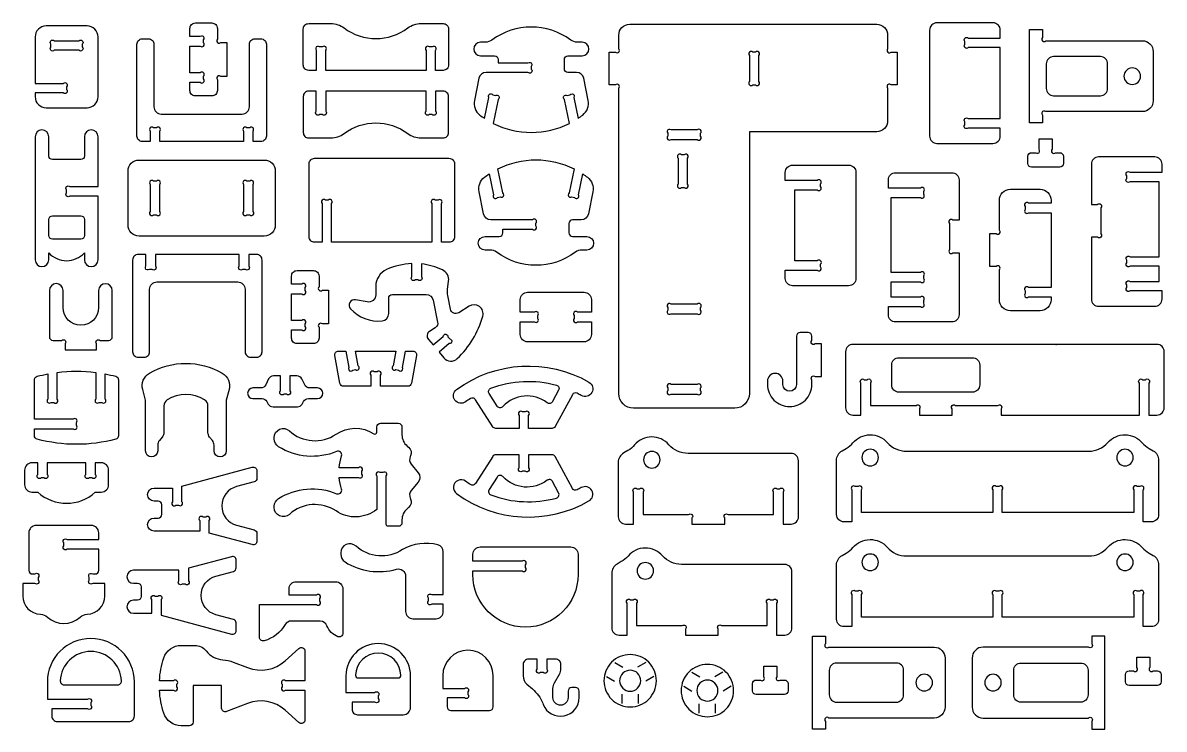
# Model space of a CAD drawing. Extents: x 383 to 746, y -177 to 277.
# Drawn here: x 384.1 to 745.3, y -176.6 to 46.9 of the extents above; entities that cross this region are included whole.
import ezdxf

# ---------------------------------------------------------------- set-up
doc = ezdxf.new("R2010")
doc.units = 0
doc.header["$MEASUREMENT"] = 0
doc.layers.add('KONTUR', color=20, linetype='CONTINUOUS')

msp = doc.modelspace()

# ---------------------------------------------------------------- linework, layer by layer
at = {"layer": 'KONTUR'}
for points in [[(391.45, 20.03), (404.44, 20.03, 0.414214), (407.9, 23.49), (407.9, 42.47, 0.414214), (404.44, 45.93), (391.45, 45.93, 0.414214), (387.99, 42.47), (387.99, 27.75), (396.88, 27.75, -1), (397.95, 26.69), (397.95, 25.81, -1), (396.88, 24.75), (387.99, 24.75), (387.99, 23.49, 0.414214)], [(436.97, 28.08), (440.25, 28.08, 1), (441.31, 29.15), (441.31, 30.02, 1), (440.25, 31.08), (436.97, 31.08), (436.97, 39.54), (440.25, 39.54, 1), (441.31, 40.61), (441.31, 41.48, 1), (440.25, 42.54), (436.97, 42.54), (436.97, 45.14, -0.414214), (438.7, 46.87), (443.92, 46.87, -0.414214), (445.65, 45.14), (445.65, 41.72, 1), (446.71, 40.66), (448.65, 40.66), (448.65, 29.97), (446.71, 29.97, 1), (445.65, 28.91), (445.65, 25.49, -0.414214), (443.92, 23.76), (438.7, 23.76, -0.414214), (436.97, 25.49)], [(474.56, 46.67), (481.58, 46.67, -0.16263), (485.74, 45.28, 0.334097), (505.91, 45.28, -0.16263), (510.08, 46.67), (517.1, 46.67, -0.414214), (518.83, 44.94), (518.83, 33.59, -0.414214), (517.1, 31.85), (514.7, 31.85), (514.7, 38.2, 1), (513.64, 39.26), (512.76, 39.26, 1), (511.7, 38.2), (511.7, 31.85), (479.96, 31.85), (479.96, 38.2, 1), (478.89, 39.26), (478.02, 39.26, 1), (476.96, 38.2), (476.96, 31.85), (474.56, 31.85, -0.414214), (472.83, 33.59), (472.83, 44.94, -0.414214)], [(557.07, 15.08), (555.53, 22.69, -1), (556.36, 23.94), (557.22, 24.12, -1), (558.47, 23.29), (559.81, 16.67, 0.016944), (561.29, 17.73, 0.286808), (563.01, 22.31), (561.59, 29.35, 0.357001), (559.32, 31.2), (556.61, 31.2, -0.414214), (555.46, 32.35), (555.46, 35.32, -0.414214), (556.61, 36.47), (561.1, 36.47, 1), (561.1, 40.77), (559.54, 40.77, -0.161246), (557.47, 41.46, 0.331101), (532.54, 41.46, -0.161246), (530.48, 40.77), (528.92, 40.77, 1), (528.92, 36.47), (533.4, 36.47, -0.414214), (534.55, 35.32), (534.55, 34.2), (543.94, 34.2, -1), (545.01, 33.13), (545.01, 32.26, -1), (543.94, 31.2), (530.69, 31.2, 0.357001), (528.43, 29.35), (527, 22.31, 0.286808), (528.72, 17.73, 0.016944), (530.2, 16.67), (531.54, 23.29, -1), (532.79, 24.12), (533.65, 23.94, -1), (534.48, 22.69), (532.94, 15.08, 0.237707)], [(614.01, -70.41, -0.414214), (609.4, -75.02), (577.3, -75.02, -0.414214), (572.69, -70.41), (572.69, 26.2, 1), (571.63, 27.27), (569.69, 27.27), (569.69, 37.64), (571.63, 37.64, 1), (572.69, 38.7), (572.69, 43, -0.414214), (576.15, 46.46), (654.31, 46.46, -0.414214), (657.77, 43), (657.77, 38.7, 1), (658.84, 37.64), (660.77, 37.64), (660.77, 27.27), (658.84, 27.27, 1), (657.77, 26.2), (657.77, 15.9, -0.414214), (654.31, 12.44), (614.01, 12.44)], [(693.4, 13.62), (683.28, 13.62, -1), (682.22, 14.68), (682.22, 15.56, -1), (683.28, 16.62), (690.4, 16.62), (693.4, 16.62), (693.4, 39.05), (690.4, 39.05), (683.28, 39.05, -1), (682.22, 40.11), (682.22, 40.99, -1), (683.28, 42.05), (693.4, 42.05), (693.4, 44.6, 0.414214), (691.09, 46.91), (673.35, 46.91, 0.414214), (671.04, 44.6), (671.04, 11.07, 0.414214), (673.35, 8.76), (691.09, 8.76, 0.414214), (693.4, 11.07)], [(738.34, 18.8), (707.84, 18.8, 1), (706.78, 17.74), (706.78, 15.28), (702.65, 15.28), (702.65, 44.76), (706.78, 44.76), (706.78, 42.3, 1), (707.84, 41.24), (738.34, 41.24, -0.414214), (741.8, 37.77), (741.8, 22.26, -0.414214)], [(394.03, 41.21), (401.86, 41.21, -1), (402.92, 40.14), (402.92, 39.27, -1), (401.86, 38.21), (394.03, 38.21, -1), (392.97, 39.27), (392.97, 40.14, -1)], [(421.93, 9.35, -0.414214), (420.2, 11.08), (420.2, 40.11, -0.414214), (421.93, 41.84), (423.86, 41.84, -0.414214), (425.59, 40.11), (425.59, 20.33, 0.414214), (427.89, 18.03), (453.47, 18.03, 0.414214), (455.78, 20.33), (455.78, 40.11, -0.414214), (457.51, 41.84), (459.44, 41.84, -0.414214), (461.17, 40.11), (461.17, 11.08, -0.414214), (459.44, 9.35), (456.95, 9.35), (456.95, 12.63, 1), (455.88, 13.69), (455.01, 13.69, 1), (453.95, 12.63), (453.95, 9.35), (427.42, 9.35), (427.42, 12.63, 1), (426.36, 13.69), (425.48, 13.69, 1), (424.42, 12.63), (424.42, 9.35)], [(614.01, 36.57), (614.01, 28.33, 1), (615.08, 27.27), (615.95, 27.27, 1), (617.01, 28.33), (617.01, 36.57, 1), (615.95, 37.64), (615.08, 37.64, 1)], [(727.38, 26.13), (727.38, 33.91, 0.414214), (725.08, 36.21), (710.29, 36.21, 0.414214), (707.98, 33.91), (707.98, 26.13, 0.414214), (710.29, 23.83), (725.08, 23.83, 0.414214)], [(735.18, 32.64, 0.414214), (732.56, 30.02, 0.414214), (735.18, 27.4, 0.414214), (737.8, 30.02, 0.414214)], [(474.56, 10.48), (481.58, 10.48, 0.16263), (485.74, 11.87, -0.334097), (505.91, 11.87, 0.16263), (510.08, 10.48), (517.1, 10.48, 0.414214), (518.83, 12.21), (518.83, 23.56, 0.414214), (517.1, 25.29), (514.7, 25.29), (514.7, 18.95, -1), (513.64, 17.88), (512.76, 17.88, -1), (511.7, 18.95), (511.7, 25.29), (479.96, 25.29), (479.96, 18.95, -1), (478.89, 17.88), (478.02, 17.88, -1), (476.96, 18.95), (476.96, 25.29), (474.56, 25.29, 0.414214), (472.83, 23.56), (472.83, 12.21, 0.414214)], [(403.58, 10.88), (403.58, 4.78, -0.414214), (402.43, 3.63), (393.47, 3.63, -0.414214), (392.32, 4.78), (392.32, 10.88, 1), (387.99, 10.88), (387.99, -28.07, 1), (392.32, -28.07), (392.32, -25.91, 0.435619), (403.58, -25.91), (403.58, -28.07, 1), (407.9, -28.07), (407.9, -7.9), (399.01, -7.9, -1), (397.95, -6.83), (397.95, -5.96, -1), (399.01, -4.9), (407.9, -4.9), (407.9, 10.88, 1)], [(589.23, 10.01), (597.47, 10.01, 1), (598.54, 11.07), (598.54, 11.94, 1), (597.47, 13.01), (589.23, 13.01, 1), (588.17, 11.94), (588.17, 11.07, 1)], [(703.27, 5.82), (704.62, 5.82, 1), (705.68, 6.88), (705.68, 10.21), (709.81, 10.21), (709.81, 6.88, 1), (710.87, 5.82), (712.22, 5.82, -0.414214), (713.38, 4.66), (713.38, 2.38, -0.414214), (712.22, 1.22), (703.27, 1.22, -0.414214), (702.12, 2.38), (702.12, 4.66, -0.414214)], [(481.81, -22.54), (481.81, -10.31, 1), (480.75, -9.24), (479.88, -9.24, 1), (478.81, -10.31), (478.81, -22.54), (476.42, -22.54, -0.414214), (474.69, -20.81), (474.69, 2.32, -0.414214), (476.42, 4.05), (518.95, 4.05, -0.414214), (520.68, 2.32), (520.68, -20.81, -0.414214), (518.95, -22.54), (516.56, -22.54), (516.56, -10.31, 1), (515.49, -9.24), (514.62, -9.24, 1), (513.56, -10.31), (513.56, -22.54)], [(591.48, 4.09), (591.48, -4.15, 1), (592.54, -5.21), (593.42, -5.21, 1), (594.48, -4.15), (594.48, 4.09, 1), (593.42, 5.15), (592.54, 5.15, 1)], [(743.74, -30.1), (734.48, -30.1, -1), (733.41, -29.04), (733.41, -28.16, -1), (734.48, -27.1), (743.74, -27.1), (743.74, -3.39), (738.59, -3.39), (734.48, -3.39, -1), (733.41, -2.33), (733.41, -1.46, -1), (734.48, -0.39), (744.59, -0.39), (744.59, 2.16, 0.414214), (742.28, 4.46), (724.54, 4.46, 0.414214), (722.24, 2.16), (722.24, -10.56), (724.17, -10.56, -1), (725.24, -11.62), (725.24, -19.86, -1), (724.17, -20.92), (722.24, -20.92), (722.24, -40.48, 0.414214), (724.54, -42.78), (742.28, -42.78, 0.414214), (744.59, -40.48), (744.59, -37.93), (734.48, -37.93, -1), (733.41, -36.86), (733.41, -35.99, -1), (734.48, -34.93), (738.59, -34.93), (743.74, -34.93)], [(417.4, 0.01, -0.414214), (420.86, 3.47), (460.51, 3.47, -0.414214), (463.97, 0.01), (463.97, -17.09, -0.414214), (460.51, -20.56), (420.86, -20.56, -0.414214), (417.4, -17.09)], [(558.54, 0.68), (557, -6.93, 1), (557.83, -8.18), (558.69, -8.35, 1), (559.94, -7.52), (561.28, -0.91, -0.016944), (562.76, -1.96, -0.286808), (564.48, -6.54), (563.06, -13.58, -0.357001), (560.79, -15.43), (558.08, -15.43, 0.414214), (556.93, -16.59), (556.93, -19.55, 0.414214), (558.08, -20.71), (562.56, -20.71, -1), (562.56, -25.01), (561, -25.01, 0.161246), (558.94, -25.69, -0.331101), (534.01, -25.69, 0.161246), (531.94, -25.01), (530.38, -25.01, -1), (530.38, -20.71), (534.87, -20.71, 0.414214), (536.02, -19.55), (536.02, -18.43), (545.41, -18.43, 1), (546.47, -17.37), (546.47, -16.5, 1), (545.41, -15.43), (532.16, -15.43, -0.357001), (529.89, -13.58), (528.47, -6.54, -0.286808), (530.19, -1.96, -0.016944), (531.67, -0.91), (533.01, -7.52, 1), (534.26, -8.35), (535.12, -8.18, 1), (535.95, -6.93), (534.41, 0.68, -0.237707)], [(625.39, -31.41), (635.5, -31.41, 1), (636.56, -30.35), (636.56, -29.48, 1), (635.5, -28.41), (631.39, -28.41), (628.39, -28.41), (628.39, -5.98), (631.39, -5.98), (635.5, -5.98, 1), (636.56, -4.92), (636.56, -4.04, 1), (635.5, -2.98), (625.39, -2.98), (625.39, -0.43, -0.414214), (627.7, 1.88), (645.43, 1.88, -0.414214), (647.74, -0.43), (647.74, -33.96, -0.414214), (645.43, -36.27), (627.7, -36.27, -0.414214), (625.39, -33.96)], [(424.42, -4.26), (424.42, -12.82, 1), (425.48, -13.89), (426.36, -13.89, 1), (427.42, -12.82), (427.42, -4.26, 1), (426.36, -3.2), (425.48, -3.2, 1)], [(453.95, -4.26), (453.95, -12.82, 1), (455.01, -13.89), (455.88, -13.89, 1), (456.95, -12.82), (456.95, -4.26, 1), (455.88, -3.2), (455.01, -3.2, 1)], [(658.86, -35.07), (668.12, -35.07, 1), (669.18, -34.01), (669.18, -33.14, 1), (668.12, -32.07), (658.86, -32.07), (658.86, -8.37), (664, -8.37), (668.12, -8.37, 1), (669.18, -7.31), (669.18, -6.43, 1), (668.12, -5.37), (658, -5.37), (658, -2.82, -0.414214), (660.31, -0.51), (678.05, -0.51, -0.414214), (680.36, -2.82), (680.36, -15.53), (678.42, -15.53, 1), (677.36, -16.59), (677.36, -24.84, 1), (678.42, -25.9), (680.36, -25.9), (680.36, -45.45, -0.414214), (678.05, -47.76), (660.31, -47.76, -0.414214), (658, -45.45), (658, -42.9), (668.12, -42.9, 1), (669.18, -41.84), (669.18, -40.96, 1), (668.12, -39.9), (664, -39.9), (658.86, -39.9)], [(690.14, -19.81), (692.08, -19.81, 1), (693.14, -18.74), (693.14, -9.24, -0.414214), (696.61, -5.78), (706.04, -5.78, -0.414214), (709.5, -9.24), (709.5, -10.18), (702.38, -10.18, 1), (701.32, -11.24), (701.32, -12.12, 1), (702.38, -13.18), (709.5, -13.18), (709.5, -36.8), (702.38, -36.8, 1), (701.32, -37.87), (701.32, -38.74, 1), (702.38, -39.8), (709.5, -39.8), (709.5, -40.74, -0.414214), (706.04, -44.2), (696.61, -44.2, -0.414214), (693.14, -40.74), (693.14, -31.24, 1), (692.08, -30.18), (690.14, -30.18)], [(393.47, -21.53, -0.414214), (392.32, -20.38), (392.32, -15.35, -0.414214), (393.47, -14.19), (402.43, -14.19, -0.414214), (403.58, -15.35), (403.58, -20.38, -0.414214), (402.43, -21.53)], [(420.57, -26.42, 0.414214), (418.84, -28.15), (418.84, -57.18, 0.414214), (420.57, -58.91), (422.5, -58.91, 0.414214), (424.23, -57.18), (424.23, -37.4, -0.414214), (426.54, -35.09), (452.12, -35.09, -0.414214), (454.43, -37.4), (454.43, -57.18, 0.414214), (456.16, -58.91), (458.08, -58.91, 0.414214), (459.81, -57.18), (459.81, -28.15, 0.414214), (458.08, -26.42), (455.59, -26.42), (455.59, -30.04, -1), (454.53, -31.1), (453.65, -31.1, -1), (452.59, -30.04), (452.59, -26.42), (426.06, -26.42), (426.06, -30.04, -1), (425, -31.1), (424.13, -31.1, -1), (423.06, -30.04), (423.06, -26.42)], [(469.14, -50.28), (472.42, -50.28, 1), (473.48, -49.22), (473.48, -48.34, 1), (472.42, -47.28), (469.14, -47.28), (469.14, -38.82), (472.42, -38.82, 1), (473.48, -37.76), (473.48, -36.88, 1), (472.42, -35.82), (469.14, -35.82), (469.14, -33.22, -0.414214), (470.88, -31.49), (476.09, -31.49, -0.414214), (477.82, -33.22), (477.82, -36.64, 1), (478.88, -37.7), (480.82, -37.7), (480.82, -48.39), (478.88, -48.39, 1), (477.82, -49.45), (477.82, -52.87, -0.414214), (476.09, -54.6), (470.88, -54.6, -0.414214), (469.14, -52.87)], [(518.84, -34.86, 0.327736), (516.87, -31.26, 0.082502), (510.21, -29.4), (510.21, -33.4, -1), (509.15, -34.46), (508.27, -34.46, -1), (507.21, -33.4), (507.21, -29.29, 0.098873), (499.16, -31.19, 0.293434), (495.79, -36.44), (495.79, -39.17, -0.470319), (493.06, -41.43), (489.39, -40.74, 0.725517), (487.8, -43.62, 0.232505), (497.79, -47.4, 0.386628), (499.88, -45.1), (499.88, -40.19, -0.414214), (501.03, -39.04), (511.71, -39.04, -0.356602), (513.97, -40.88), (515.37, -47.77, -0.310333), (514.61, -49.57), (512.81, -50.72, 0.45464), (512.42, -53.3), (513.9, -55.04), (517.12, -52.31, -1), (518.61, -52.43), (519.18, -53.1, -1), (519.06, -54.6), (515.84, -57.33), (517.37, -59.13, 0.429009), (521.55, -59.36, 0.137809), (529.64, -45.94, 0.686905), (525.31, -42.74), (522.05, -44.82, -0.526329), (519.43, -43.71), (518.55, -39.41, -0.083534), (518.49, -37.5)], [(396.83, -43.18), (396.83, -37.8, 1), (392.5, -37.8), (392.5, -52.42, 0.414214), (393.66, -53.58), (396.42, -53.58, -1), (397.48, -54.64), (397.48, -56.58), (407.43, -56.58), (407.43, -54.64, -1), (408.5, -53.58), (411.26, -53.58, 0.414214), (412.41, -52.42), (412.41, -37.8, 1), (408.09, -37.8), (408.09, -43.18, -1)], [(561.72, -54.04), (543.84, -54.04, -0.414214), (541.53, -51.73), (541.53, -47.69), (545.97, -47.69, 1), (547.04, -46.63), (547.04, -45.75, 1), (545.97, -44.69), (541.53, -44.69), (541.53, -40.65, -0.414214), (543.84, -38.34), (561.72, -38.34, -0.414214), (564.03, -40.65), (564.03, -44.69), (559.59, -44.69, 1), (558.53, -45.75), (558.53, -46.63, 1), (559.59, -47.69), (564.03, -47.69), (564.03, -51.73, -0.414214)], [(589.23, -45.13), (597.47, -45.13, 1), (598.54, -44.07), (598.54, -43.2, 1), (597.47, -42.13), (589.23, -42.13, 1), (588.17, -43.2), (588.17, -44.07, 1)], [(624.6, -66.46, 1), (619.73, -66.46), (619.73, -67.51, 0.414214), (626.76, -74.54, 0.414214), (633.79, -67.51), (633.79, -66.13, -1), (634.86, -65.06), (636.79, -65.06), (636.79, -54.7), (634.86, -54.7, -1), (633.79, -53.63), (633.79, -52.25, 0.414214), (632.64, -51.1), (630.07, -51.1, 0.414214), (628.92, -52.25), (628.92, -67.51, -1), (624.6, -67.51)], [(507.05, -67.17, -0.361445), (505.92, -68.11), (497.25, -68.11), (497.25, -64.6, 1), (496.18, -63.54), (495.31, -63.54, 1), (494.25, -64.6), (494.25, -68.11), (485.57, -68.11, -0.361445), (484.44, -67.17), (482.81, -58.37, -0.469028), (483.94, -57.01), (486.33, -57.01), (487.28, -62.15, 1), (488.52, -63), (489.38, -62.84, 1), (490.23, -61.61), (489.38, -57.01), (502.11, -57.01), (501.26, -61.61, 1), (502.11, -62.84), (502.97, -63, 1), (504.21, -62.15), (505.17, -57.01), (507.55, -57.01, -0.469028), (508.68, -58.37)], [(652.33, -74.2), (666.75, -74.2, -1), (667.81, -75.26), (667.81, -77.2), (678.18, -77.2), (678.18, -75.26, -1), (679.24, -74.2), (692.59, -74.2, -1), (693.66, -75.26), (693.66, -77.2), (722.78, -77.2), (737.42, -77.2), (737.42, -67.09, -1), (738.48, -66.02), (739.35, -66.02, -1), (740.42, -67.09), (740.42, -77.2), (742.97, -77.2, 0.414214), (745.27, -74.89), (745.27, -57.16, 0.414214), (742.97, -54.85), (646.78, -54.85, 0.414214), (644.47, -57.16), (644.47, -74.89, 0.414214), (646.78, -77.2), (649.33, -77.2), (649.33, -67.09, -1), (650.39, -66.02), (651.27, -66.02, -1), (652.33, -67.09)], [(424.18, -63.93, -0.267035), (447.21, -63.93, -0.33993), (449.37, -69.12), (448.46, -72.52), (448.46, -88.54, -1), (444.61, -88.54), (444.61, -86.75, 0.173888), (444.09, -85.28), (443.2, -84.21, -0.173888), (442.68, -82.74), (442.68, -74.34, 0.254451), (441.62, -72.41, 0.295226), (429.77, -72.41, 0.254451), (428.71, -74.34), (428.71, -82.74, -0.173888), (428.19, -84.21), (427.3, -85.28, 0.173888), (426.78, -86.75), (426.78, -88.54, -1), (422.93, -88.54), (422.93, -72.52), (422.02, -69.12, -0.33993)], [(684.62, -69.98), (661.37, -69.98, -0.414214), (659.06, -67.67), (659.06, -61.38, -0.414214), (661.37, -59.07), (684.62, -59.07, -0.414214), (686.93, -61.38), (686.93, -67.67, -0.414214)], [(387.77, -67.18), (387.77, -66.08, -0.339868), (388.63, -64.96, -0.017741), (391.97, -64.2), (391.97, -72.17, 1), (393.03, -73.23), (393.91, -73.23, 1), (394.97, -72.17), (394.97, -63.72, -0.063321), (407.16, -63.72), (407.16, -72.17, 1), (408.22, -73.23), (409.1, -73.23, 1), (410.16, -72.17), (410.16, -64.2, -0.017741), (413.5, -64.96, -0.339868), (414.36, -66.08), (414.36, -83.74, -0.339868), (413.5, -84.85, -0.130898), (388.63, -84.85, -0.339868), (387.77, -83.74), (387.77, -81.53), (400, -81.53, 1), (401.07, -80.46), (401.07, -79.59, 1), (400, -78.53), (387.77, -78.53)], [(461.3, -72.88), (461.78, -73.72, 0.267949), (463.28, -74.59), (470.97, -74.59, 0.267949), (472.46, -73.72), (472.95, -72.88, -0.267949), (474.45, -72.02), (477.33, -72.02, 1), (477.33, -68.64), (474.85, -68.64, -0.288239), (473.29, -67.65), (472.4, -65.8, 0.288239), (470.84, -64.82), (468.62, -64.82), (468.62, -69.54, -1), (467.56, -70.6), (466.68, -70.6, -1), (465.62, -69.54), (465.62, -64.82), (463.4, -64.82, 0.288239), (461.84, -65.8), (460.95, -67.65, -0.288239), (459.39, -68.64), (456.91, -68.64, 1), (456.91, -72.02), (459.8, -72.02, -0.267949)], [(521.36, -69.11, -0.296281), (563.24, -66.79, -1), (560.82, -71.01, 0.010719), (559.56, -70.32, 0.409028), (558.01, -70.79), (552.57, -80.85, -0.275451), (551.56, -81.45), (544.16, -81.45), (544.16, -77.31, 1), (543.1, -76.24), (542.22, -76.24, 1), (541.16, -77.31), (541.16, -81.45), (533.76, -81.45, -0.256138), (532.79, -80.92), (527.32, -72.35, 0.41701), (525.72, -72, 0.01351), (524.23, -73.03, -1)], [(552.93, -67.73, -0.483161), (553.64, -69.39), (551.71, -72.96, -0.46149), (550, -73.33, 0.387543), (535.98, -74.52, -0.491578), (534.16, -74.36), (531.64, -70.41, -0.476222), (532.21, -68.71, -0.158028)], [(589.23, -70.57), (597.47, -70.57, 1), (598.54, -69.5), (598.54, -68.63, 1), (597.47, -67.57), (589.23, -67.57, 1), (588.17, -68.63), (588.17, -69.5, 1)], [(504.07, -110.4), (504.07, -111.26, -0.414214), (502.92, -112.42), (499.68, -112.42, -0.414214), (499.1, -111.84), (499.1, -96.49, 1), (498.04, -95.43), (497.16, -95.43, 1), (496.1, -96.49), (496.1, -107.06, -0.33145), (483.2, -107.56, 0.343881), (468.46, -108.64, -0.650317), (463.64, -106.5), (463.64, -106.08, -0.258498), (465, -103.64, -0.242557), (483.4, -102.11, 0.631373), (484.95, -100.71, -0.05204), (484.24, -96.93), (490.34, -96.93, 1), (491.4, -95.87), (491.4, -94.99, 1), (490.34, -93.93), (484.24, -93.93, -0.05204), (484.95, -90.15, 0.631373), (483.4, -88.75, -0.242557), (465, -87.22, -0.258498), (463.64, -84.78), (463.64, -84.36, -0.650317), (468.46, -82.22, 0.343881), (483.2, -83.3, -0.303388), (495.21, -83.15, 0.595263), (496.1, -82.67), (496.1, -80.97, -0.414214), (497.25, -79.82), (502.92, -79.82, -0.414214), (504.07, -80.97), (504.07, -83.46, 0.222745), (505.73, -87.01), (506.19, -87.39, -0.341843), (506.8, -90.15), (506.71, -90.34, 0.29127), (507.02, -92.8), (509.23, -95.46, -0.360967), (509.23, -98.4), (507.02, -101.06, 0.29127), (506.71, -103.52), (506.8, -103.71, -0.341843), (506.19, -106.47), (505.73, -106.85, 0.222745)], [(578.43, -100.52), (579.31, -100.52, -1), (580.37, -101.59), (580.37, -108.7), (594.79, -108.7, -1), (595.85, -109.76), (595.85, -111.7), (606.22, -111.7), (606.22, -109.76, -1), (607.28, -108.7), (621.69, -108.7), (621.69, -101.59, -1), (622.76, -100.52), (623.63, -100.52, -1), (624.69, -101.59), (624.69, -111.7), (627.24, -111.7, 0.414214), (629.55, -109.39), (629.55, -91.65, 0.414214), (627.24, -89.35), (594.64, -89.35, -0.215842), (588.57, -86.6, 0.457549), (577.66, -86.68, -0.085844), (575.55, -88.45), (574.24, -89.2, 0.267949), (572.51, -92.2), (572.51, -109.39, 0.414214), (574.82, -111.7), (577.37, -111.7), (577.37, -101.59, -1)], [(643.91, -111.01, -0.414214), (641.6, -108.71), (641.6, -91.51, -0.267949), (643.33, -88.52), (644.64, -87.76, 0.085844), (646.75, -86, -0.457549), (657.66, -85.91, 0.215842), (663.73, -88.66), (721.39, -88.66, 0.215842), (727.46, -85.91, -0.457549), (738.36, -86, 0.085844), (740.48, -87.76), (741.78, -88.52, -0.267949), (743.51, -91.51), (743.51, -108.71, -0.414214), (741.21, -111.01), (738.66, -111.01), (738.66, -100.9, 1), (737.59, -99.84), (736.72, -99.84, 1), (735.66, -100.9), (735.66, -108.01), (694.06, -108.01), (694.06, -100.9, 1), (693, -99.84), (692.12, -99.84, 1), (691.06, -100.9), (691.06, -108.01), (649.46, -108.01), (649.46, -100.9, 1), (648.4, -99.84), (647.52, -99.84, 1), (646.46, -100.9), (646.46, -111.01)], [(521.36, -102.09, 0.296281), (563.24, -104.41, 1), (560.82, -100.19, -0.010719), (559.56, -100.88, -0.409028), (558.01, -100.41), (552.57, -90.35, 0.275451), (551.56, -89.75), (544.16, -89.75), (544.16, -93.89, -1), (543.1, -94.96), (542.22, -94.96, -1), (541.16, -93.89), (541.16, -89.75), (533.76, -89.75, 0.256138), (532.79, -90.28), (527.32, -98.85, -0.41701), (525.72, -99.2, -0.01351), (524.23, -98.17, 1)], [(583.15, -88.73, 0.414214), (580.53, -91.35, 0.414214), (583.15, -93.97, 0.414214), (585.77, -91.35, 0.414214)], [(652.24, -88.05, 0.414214), (649.62, -90.67, 0.414214), (652.24, -93.29, 0.414214), (654.86, -90.67, 0.414214)], [(732.87, -88.05, 0.414214), (730.26, -90.67, 0.414214), (732.87, -93.29, 0.414214), (735.49, -90.67, 0.414214)], [(386.95, -101.6), (388.84, -101.6, 0.389467), (407.03, -101.6), (408.92, -101.6, 0.414214), (411.23, -99.29), (411.23, -94.65, 0.414214), (408.92, -92.34), (407.03, -92.34), (407.03, -96.03, -1), (405.96, -97.09), (405.09, -97.09, -1), (404.03, -96.03), (404.03, -92.34), (391.84, -92.34), (391.84, -96.03, -1), (390.78, -97.09), (389.9, -97.09, -1), (388.84, -96.03), (388.84, -92.34), (386.95, -92.34, 0.414214), (384.64, -94.65), (384.64, -99.29, 0.414214)], [(431.44, -100.32), (431.44, -104.65, 1), (432.51, -105.71), (433.38, -105.71, 1), (434.44, -104.65), (434.44, -99.68), (456.7, -93.71, -0.493145), (458.16, -94.83), (458.16, -97.24, -0.339454), (457.3, -98.35), (451.76, -99.84, 0.767327), (451.76, -112.09), (457.3, -113.58, -0.339454), (458.16, -114.69), (458.16, -117.1, -0.493145), (456.7, -118.22), (443.06, -114.56), (443.06, -110.6, 1), (441.99, -109.53), (441.12, -109.53, 1), (440.06, -110.6), (440.06, -113.92), (425.63, -113.92, -1), (425.63, -109.8), (426.93, -109.8, 0.414214), (428.08, -108.65), (428.08, -105.59, 0.414214), (426.93, -104.44), (425.63, -104.44, -1), (425.63, -100.32)], [(552.93, -103.47, 0.483161), (553.64, -101.81), (551.71, -98.24, 0.46149), (550, -97.87, -0.387543), (535.98, -96.68, 0.491578), (534.16, -96.84), (531.64, -100.79, 0.476222), (532.21, -102.49, 0.158028)], [(391.89, -141.16, 0.390295), (402.24, -141.16, -0.179271), (404.46, -140.25, 0.404093), (410.03, -134.48), (410.03, -130.51), (406.2, -130.51, -1), (405.14, -129.44), (405.14, -128.57, -1), (406.2, -127.51), (406.98, -127.51, 0.414214), (408.14, -126.35), (408.14, -119.64), (398.13, -119.64, -1), (397.06, -118.58), (397.06, -117.7, -1), (398.13, -116.64), (408.14, -116.64), (408.14, -114.47, 0.414214), (405.83, -112.17), (388.3, -112.17, 0.414214), (385.99, -114.47), (385.99, -126.35, 0.414214), (387.15, -127.51), (387.93, -127.51, -1), (388.99, -128.57), (388.99, -129.44, -1), (387.93, -130.51), (384.1, -130.51), (384.1, -134.48, 0.404093), (389.66, -140.25, -0.179271)], [(514.86, -141.67, 0.414214), (517.16, -139.36), (517.16, -137.05), (513.53, -137.05, -1), (512.46, -135.99), (512.46, -135.12, -1), (513.53, -134.05), (517.16, -134.05), (517.16, -120.53, 0.342082), (515.43, -118.29, 0.194861), (504.26, -119.78, -0.343881), (489.53, -118.7, 0.650317), (484.71, -120.84), (484.71, -121.26, 0.258498), (486.06, -123.71, 0.212615), (502.3, -125.99, -0.498511), (505.24, -128.21), (505.24, -139.36, 0.414214), (507.55, -141.67)], [(526.51, -126.49), (542.1, -126.49, 1), (543.16, -125.43), (543.16, -124.56, 1), (542.1, -123.49), (526.51, -123.49), (526.51, -121.24, -0.414214), (528.82, -118.93), (557.5, -118.93, -0.414214), (559.8, -121.24), (559.8, -127.68, -1), (526.51, -127.68)], [(643.91, -144.16, -0.414214), (641.6, -141.85), (641.6, -124.66, -0.267949), (643.33, -121.66), (644.64, -120.91, 0.085844), (646.75, -119.15, -0.457549), (657.66, -119.06, 0.215842), (663.73, -121.81), (721.39, -121.81, 0.215842), (727.46, -119.06, -0.457549), (738.36, -119.15, 0.085844), (740.48, -120.91), (741.78, -121.66, -0.267949), (743.51, -124.66), (743.51, -141.85, -0.414214), (741.21, -144.16), (738.66, -144.16), (738.66, -134.05, 1), (737.59, -132.98), (736.72, -132.98, 1), (735.66, -134.05), (735.66, -141.16), (694.06, -141.16), (694.06, -134.05, 1), (693, -132.98), (692.12, -132.98, 1), (691.06, -134.05), (691.06, -141.16), (649.46, -141.16), (649.46, -134.05, 1), (648.4, -132.98), (647.52, -132.98, 1), (646.46, -134.05), (646.46, -144.16)], [(424.9, -139.93), (424.9, -135.6, -1), (425.96, -134.53), (426.84, -134.53, -1), (427.9, -135.6), (427.9, -140.57), (450.16, -146.53, 0.493145), (451.61, -145.42), (451.61, -143.01, 0.339454), (450.76, -141.9), (445.22, -140.41, -0.767327), (445.22, -128.15), (450.76, -126.67, 0.339454), (451.61, -125.55), (451.61, -123.15, 0.493145), (450.16, -122.03), (436.51, -125.69), (436.51, -129.65, -1), (435.45, -130.71), (434.57, -130.71, -1), (433.51, -129.65), (433.51, -126.33), (419.09, -126.33, 1), (419.09, -130.44), (420.39, -130.44, -0.414214), (421.54, -131.6), (421.54, -134.66, -0.414214), (420.39, -135.81), (419.09, -135.81, 1), (419.09, -139.93)], [(578.31, -143.86), (592.73, -143.86, -1), (593.79, -144.92), (593.79, -146.86), (604.16, -146.86), (604.16, -144.92, -1), (605.22, -143.86), (619.63, -143.86), (619.63, -136.74, -1), (620.7, -135.68), (621.57, -135.68, -1), (622.63, -136.74), (622.63, -146.86), (625.19, -146.86, 0.414214), (627.49, -144.55), (627.49, -126.81, 0.414214), (625.19, -124.5), (592.58, -124.5, -0.215842), (586.51, -121.75, 0.457549), (575.61, -121.84, -0.085844), (573.49, -123.6), (572.18, -124.36, 0.267949), (570.45, -127.36), (570.45, -144.55, 0.414214), (572.76, -146.86), (575.31, -146.86), (575.31, -136.74, -1), (576.37, -135.68), (577.25, -135.68, -1), (578.31, -136.74)], [(652.24, -121.19, 0.414214), (649.62, -123.81, 0.414214), (652.24, -126.43, 0.414214), (654.86, -123.81, 0.414214)], [(732.87, -121.19, 0.414214), (730.26, -123.81, 0.414214), (732.87, -126.43, 0.414214), (735.49, -123.81, 0.414214)], [(581.09, -123.89, 0.414214), (578.47, -126.51, 0.414214), (581.09, -129.13, 0.414214), (583.71, -126.51, 0.414214)], [(485.37, -146.28, -0.523785), (483.82, -147.36, -0.215477), (480.35, -143.9, 0.311559), (478.19, -142.41), (469.09, -142.41, 0.26463), (467.11, -143.54, -0.192172), (460.45, -148.65, -0.49737), (458.98, -147.54), (458.98, -137.2), (477.05, -137.2, 1), (478.11, -136.14), (478.11, -135.26, 1), (477.05, -134.2), (468.33, -134.2), (468.33, -132.26, -0.414214), (470.64, -129.95), (483.07, -129.95, -0.414214), (485.37, -132.26)], [(393.25, -172.45, 0.414214), (394.98, -174.18), (417.66, -174.18, 0.414214), (419.39, -172.45), (419.39, -161.68, 1), (391.86, -161.68), (391.86, -167.16), (404.56, -167.16, -1), (405.63, -168.23), (405.63, -169.1, -1), (404.56, -170.16), (393.25, -170.16)], [(672.5, -173.09), (639.16, -173.09, 1), (638.1, -174.16), (638.1, -176.62), (633.97, -176.62), (633.97, -147.14), (638.1, -147.14), (638.1, -149.6, 1), (639.16, -150.66), (672.5, -150.66, -0.414214), (675.96, -154.12), (675.96, -169.63, -0.414214)], [(687.97, -173.09), (721.31, -173.09, -1), (722.37, -174.16), (722.37, -176.62), (726.5, -176.62), (726.5, -147.14), (722.37, -147.14), (722.37, -149.6, -1), (721.31, -150.66), (687.97, -150.66, 0.414214), (684.5, -154.12), (684.5, -169.63, 0.414214)], [(473.38, -161.31), (467.18, -161.31, 1), (466.12, -162.37), (466.12, -163.25, 1), (467.18, -164.31), (473.38, -164.31), (473.38, -173.67, -0.647905), (471.46, -174.53), (467.09, -170.62, 0.282198), (455.21, -168.48), (448.57, -171.07, -0.527677), (446.99, -169.99), (446.99, -162.81), (437.99, -162.81), (437.99, -174.37, -0.414214), (436.84, -175.53), (434.18, -175.53, -0.324633), (428.69, -171.55, -0.065576), (427.34, -164.31), (431.81, -164.31, 1), (432.88, -163.25), (432.88, -162.37, 1), (431.81, -161.31), (427.34, -161.31, -0.065576), (428.69, -154.08, -0.324633), (434.18, -150.1), (438.48, -150.1, -0.228179), (442.09, -151.84, 0.208491), (447.39, -154.64, -0.074187), (450.71, -155.4), (455.21, -157.15, 0.282198), (467.09, -155), (471.46, -151.1, -0.647905), (473.38, -151.96)], [(486.33, -165.02), (495.49, -165.02, -1), (496.56, -166.08), (496.56, -166.96, -1), (495.49, -168.02), (488.27, -168.02), (488.27, -170.3, 0.414214), (490, -172.03), (504.48, -172.03, 0.414214), (506.79, -169.73), (506.79, -159.77, 1), (486.33, -159.77)], [(516.99, -163.71), (523.89, -163.71, -1), (524.95, -164.78), (524.95, -165.65, -1), (523.89, -166.71), (518.41, -166.71), (518.41, -169.57, 0.414214), (519.56, -170.73), (531.76, -170.73, 0.414214), (532.92, -169.57), (532.92, -159.63, 1), (516.99, -159.63)], [(395.96, -161.37, 0.4236), (397.11, -162.56), (414.14, -162.56, 0.4236), (415.29, -161.37, 0.968558)], [(489.37, -159.54, 0.4236), (490.23, -160.42), (502.88, -160.42, 0.4236), (503.74, -159.54, 0.968558)], [(548.61, -168.4), (548.78, -168.82, 0.825341), (560.14, -166.63), (560.14, -164.56, 0.414214), (558.99, -163.41), (557.79, -163.41, 0.414214), (556.64, -164.56), (556.64, -166.63, -1), (551.86, -166.63), (551.86, -163.71, -0.131652), (552.33, -161.98), (553.91, -159.23, 0.131652), (554.38, -157.5), (554.38, -156.2, 0.414214), (552.65, -154.47), (549.89, -154.47), (549.89, -157.63, -1), (548.83, -158.69), (547.95, -158.69, -1), (546.89, -157.63), (546.89, -154.47), (544.14, -154.47, 0.414214), (542.41, -156.2), (542.41, -159.78, 0.220517), (543.63, -162.42), (545.36, -163.89, -0.122252)], [(576.3, -153.01, 0.414214), (568, -161.3, 0.414214), (576.3, -169.59, 0.414214), (584.59, -161.3, 0.414214)], [(734.18, -158.18), (735.53, -158.18, 1), (736.6, -157.11), (736.6, -153.78), (740.72, -153.78), (740.72, -157.11, 1), (741.78, -158.18), (743.14, -158.18, -0.414214), (744.29, -159.33), (744.29, -161.62, -0.414214), (743.14, -162.77), (734.18, -162.77, -0.414214), (733.03, -161.62), (733.03, -159.33, -0.414214)], [(576.3, -157.96, 0.414214), (572.96, -161.3, 0.414214), (576.3, -164.64, 0.414214), (579.63, -161.3, 0.414214)], [(600.73, -156.11, 0.414214), (592.43, -164.41, 0.414214), (600.73, -172.7, 0.414214), (609.02, -164.41, 0.414214)], [(616.14, -161.07), (617.49, -161.07, 1), (618.56, -160.01), (618.56, -156.68), (622.68, -156.68), (622.68, -160.01, 1), (623.74, -161.07), (625.1, -161.07, -0.414214), (626.25, -162.22), (626.25, -164.51, -0.414214), (625.1, -165.66), (616.14, -165.66, -0.414214), (614.99, -164.51), (614.99, -162.22, -0.414214)], [(662.8, -165.76), (662.8, -157.99, 0.414214), (660.5, -155.68), (641.6, -155.68, 0.414214), (639.3, -157.99), (639.3, -165.76, 0.414214), (641.6, -168.07), (660.5, -168.07, 0.414214)], [(697.66, -165.76), (697.66, -157.99, -0.414214), (699.97, -155.68), (718.86, -155.68, -0.414214), (721.17, -157.99), (721.17, -165.76, -0.414214), (718.86, -168.07), (699.97, -168.07, -0.414214)], [(600.73, -161.07, 0.414214), (597.39, -164.41, 0.414214), (600.73, -167.74, 0.414214), (604.07, -164.41, 0.414214)], [(669.34, -159.26, 0.414214), (666.72, -161.88, 0.414214), (669.34, -164.5, 0.414214), (671.96, -161.88, 0.414214)], [(691.12, -159.26, 0.414214), (688.51, -161.88, 0.414214), (691.12, -164.5, 0.414214), (693.74, -161.88, 0.414214)]]:
    msp.add_lwpolyline(points, format="xyb", close=True, dxfattribs=at)
for points in [[(710.72, -54.83, 0.014798), (711.2, -54.85)], [(442.68, -74.34, 0.254451), (441.62, -72.41)]]:
    msp.add_lwpolyline(points, format="xyb", dxfattribs=at)
for points in [[(571.39, -155.48), (573.94, -156.95)], [(581.21, -155.48), (578.65, -156.95)], [(595.82, -158.58), (598.37, -160.06)], [(605.64, -158.58), (603.08, -160.06)], [(568.8, -159.96), (571.36, -161.43)], [(583.79, -159.96), (581.24, -161.43)], [(573.71, -168.46), (573.71, -165.51)], [(578.88, -168.46), (578.88, -165.51)], [(593.23, -163.06), (595.79, -164.54)], [(608.23, -163.06), (605.67, -164.54)], [(598.14, -171.57), (598.14, -168.62)], [(603.31, -171.57), (603.31, -168.62)]]:
    msp.add_lwpolyline(points, dxfattribs=at)

doc.saveas('drawing.dxf')
